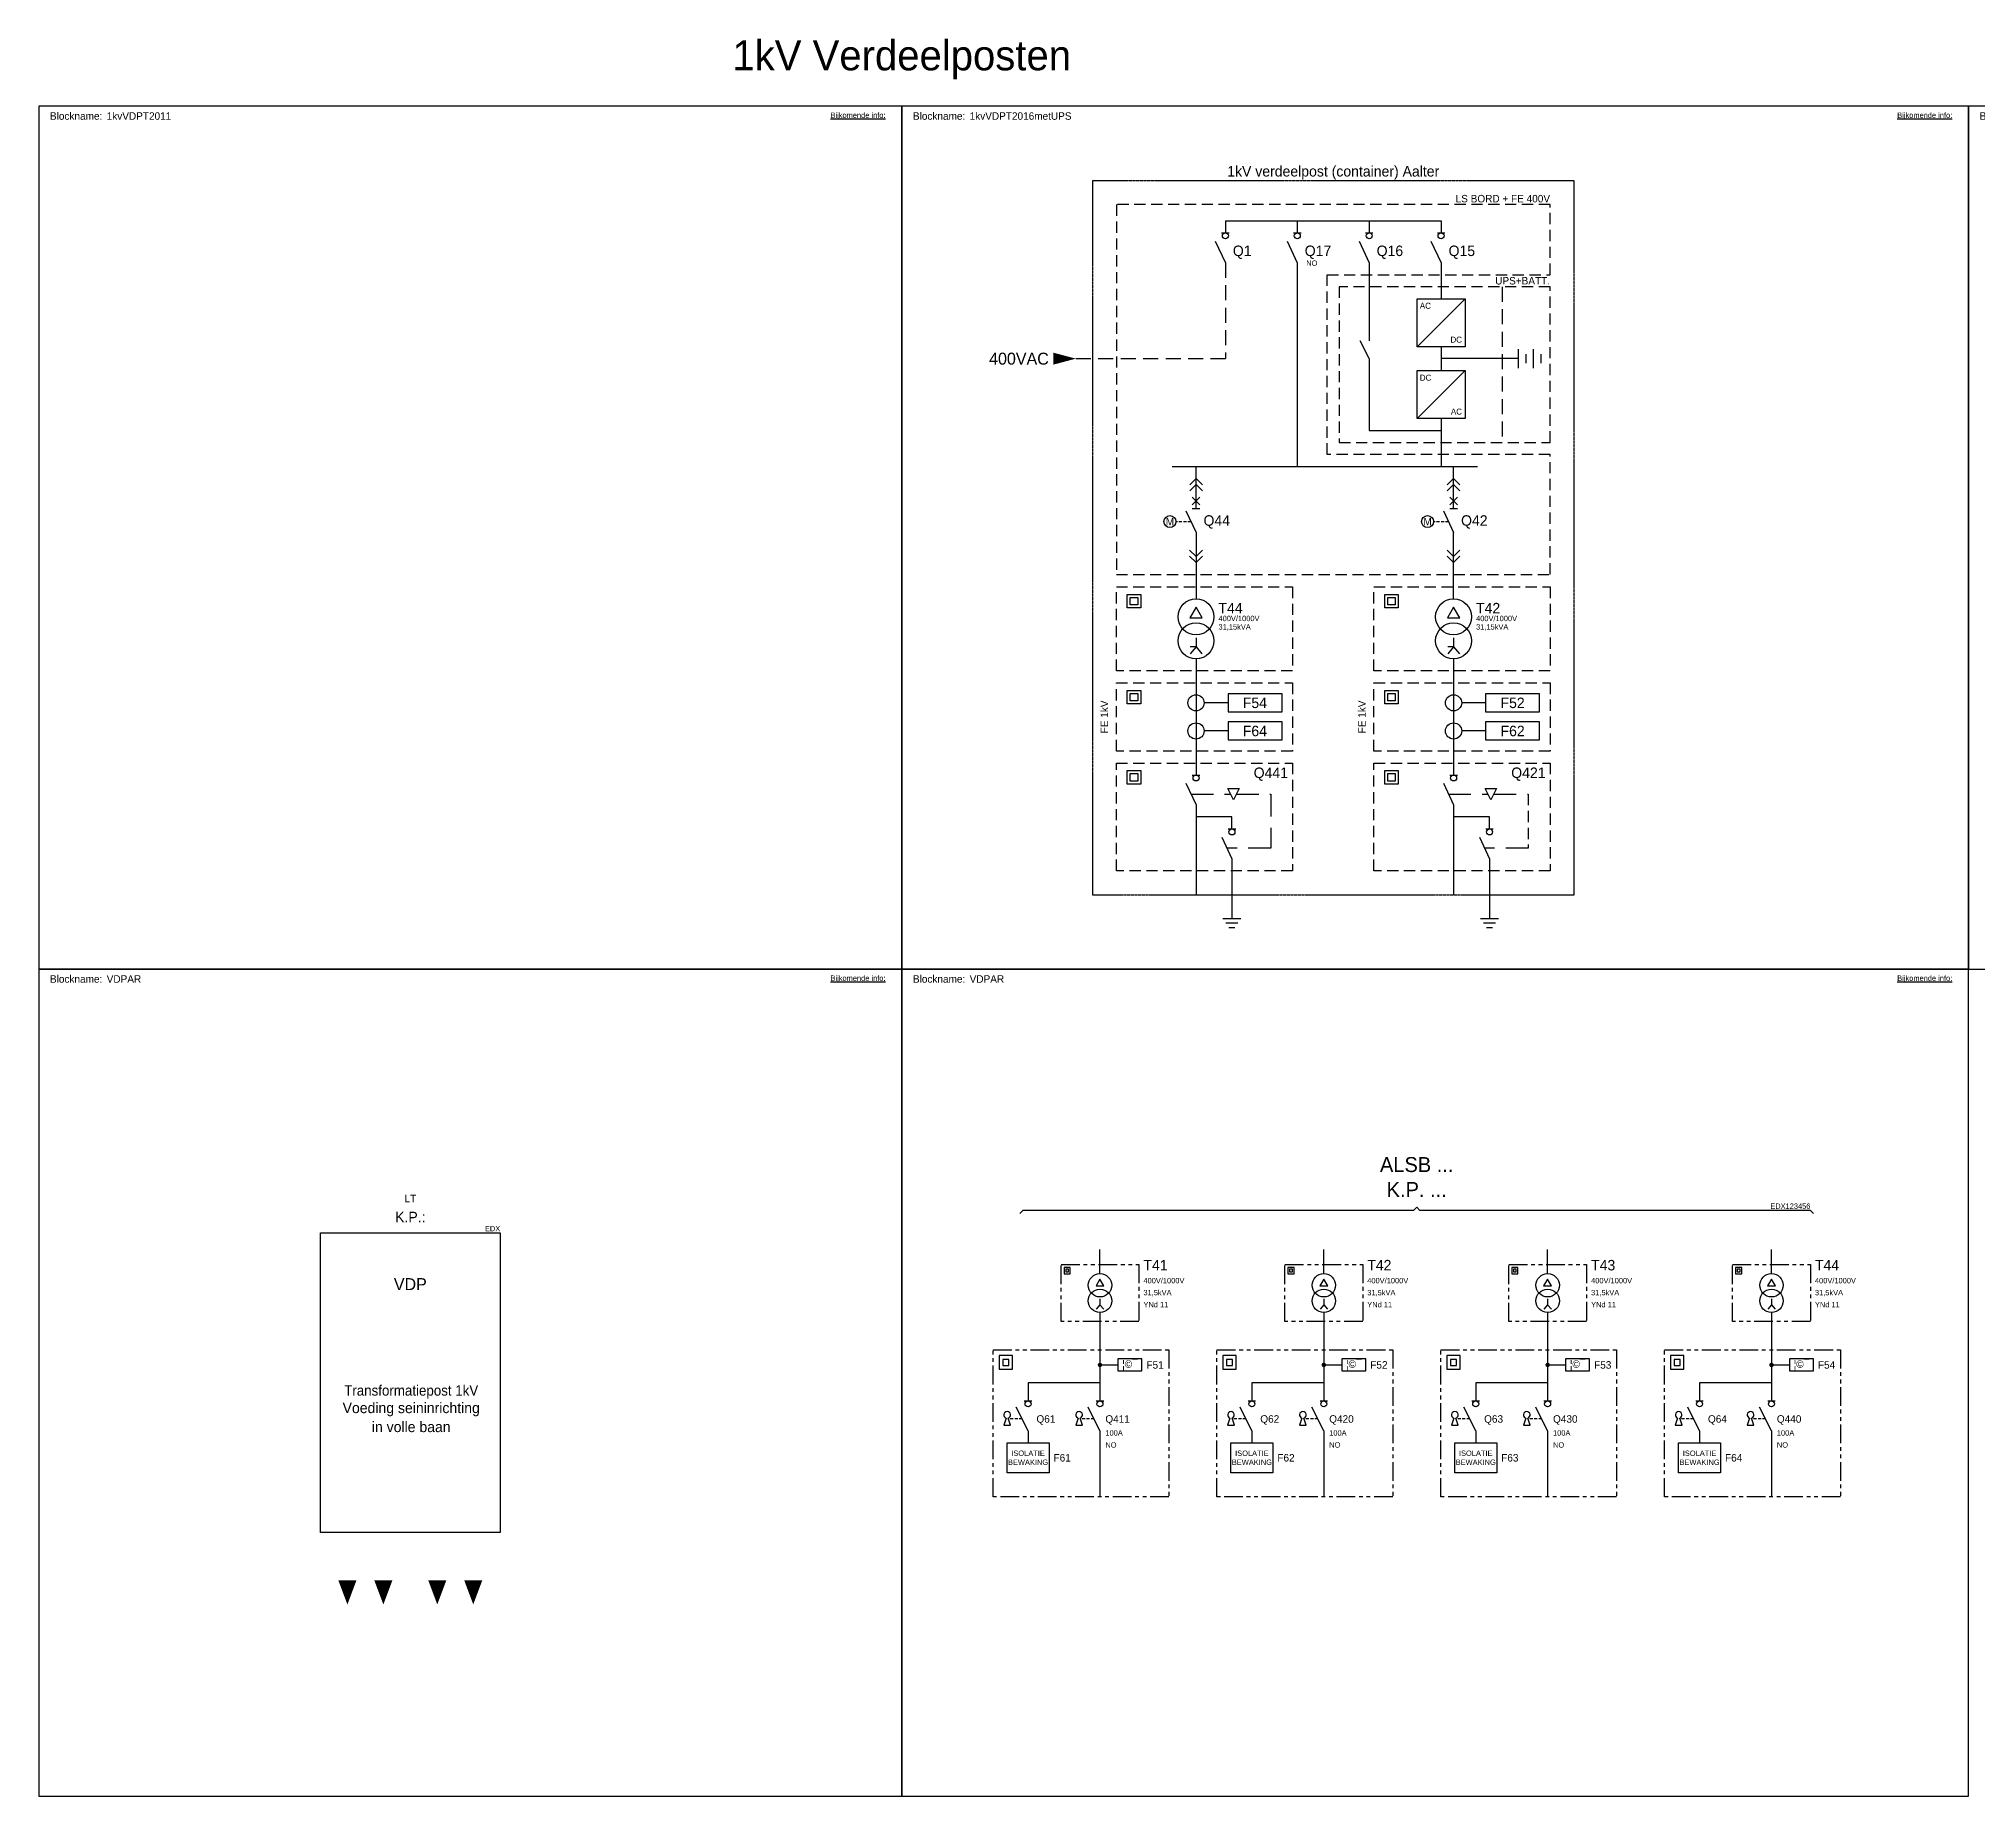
# Model space of a CAD drawing. Header units: millimetres. Extents: x -7152 to 5843, y -5056 to 10205.
# Drawn here: x 0 to 647, y 4807 to 5393 of the extents above; entities that cross this region are included whole.
import ezdxf
from ezdxf.enums import TextEntityAlignment as Align

# ---------------------------------------------------------------- set-up
doc = ezdxf.new("R2010")
doc.units = ezdxf.units.MM
for name, pattern in [('CENTER', [2, 1.25, -0.25, 0.25, -0.25]), ('HIDDEN', [0.375, 0.25, -0.125]), ('HIDDENX2', [0.75, 0.5, -0.25]), ('PHANTOM', [62.5, 31.25, -6.25, 6.25, -6.25, 6.25, -6.25])]:
    doc.linetypes.add(name, pattern=pattern)
for name, color, linetype in [('35', 2, 'Continuous'), ('50', 3, 'Continuous'), ('70', 4, 'Continuous')]:
    doc.layers.add(name, color=color, linetype=linetype)
doc.styles.add('iso', font='iso_tuc.shx')
doc.styles.add('ISOPLUS', font='isoplus')
doc.styles.get("Standard").update_dxf_attribs({"font": 'isoplus.shx'})
doc.styles.add('TBM', font='arial.ttf')

# ---------------------------------------------------------------- blocks, each defined once
blk = doc.blocks.new('PLG')
at = {"layer": '50'}
blk.add_lwpolyline([(-2, 0, 0, 3, 0), (2, 0, 3, 3, 0)], format="xyseb", dxfattribs=at)
blk = doc.blocks.new('*U379')
at = {"layer": '35'}
for p, q in [((-30, 100), (30, 100)), ((-30, 0), (-30, 100)), ((30, 100), (30, 0)), ((30, 0), (-30, 0))]:
    blk.add_line(p, q, dxfattribs=at)
at = {"layer": '70', "xscale": 2, "zscale": 2, "rotation": 90}
for p in [(-21, -20), (-9, -20), (9, -20), (21, -20)]:
    blk.add_blockref('PLG', p, dxfattribs=at)
at = {"color": 7, "style": 'ISOPLUS'}
blk.add_attdef('LT', text='', height=2.5, dxfattribs=at).set_placement((0, 109.5), align=Align.BOTTOM_CENTER)
at = {"color": 2, "style": 'ISOPLUS'}
blk.add_attdef('KP', text='', height=3.5, dxfattribs=at).set_placement((0, 102.5), align=Align.BOTTOM_CENTER)
at = {"color": 1, "style": 'ISOPLUS'}
blk.add_attdef('EDX', text='', height=1.8, dxfattribs=at).set_placement((30, 100), align=Align.BOTTOM_RIGHT)
at = {"color": 3, "linetype": 'Continuous', "ltscale": 15, "style": 'iso'}
blk.add_attdef('VDP', text='', height=4, dxfattribs=at).set_placement((0, 82.9), align=Align.MIDDLE_CENTER)
at = {"layer": '35', "style": 'ISOPLUS', "width": 0.95}
blk.add_text('Transformatiepost 1kV', height=3.5, dxfattribs=at).set_placement((0.3, 47), align=Align.MIDDLE)
at = {"layer": '35', "style": 'ISOPLUS'}
for s, p in [('Voeding seininrichting', (0.3, 41.17)), ('in volle baan', (0.3, 35.34))]:
    blk.add_text(s, height=3.5, dxfattribs=at).set_placement(p, align=Align.MIDDLE)
blk = doc.blocks.new('*U322')
at = {"color": 0}
for p, q in [((3, 0), (-3, 0)), ((2, -1.5), (-2, -1.5)), ((1, -3), (-1, -3))]:
    blk.add_line(p, q, dxfattribs=at)
at = {"style": 'ISOPLUS'}
blk.add_attdef('NUML', text='', height=2.5, dxfattribs=at).set_placement((-4.5, -1.5), align=Align.MIDDLE_RIGHT)
blk.add_attdef('NUMR', text='', height=2.5, dxfattribs=at).set_placement((4.5, -1.5), align=Align.MIDDLE_LEFT)
blk = doc.blocks.new('1kvVDPT2016metUPS')
at = {"color": 2, "linetype": 'Continuous', "lineweight": -2}
for p, q in [((43.12, 220.95), (45.62, 220.95)), ((67.12, 220.95), (69.62, 220.95)), ((91.12, 220.95), (93.62, 220.95)), ((115.12, 220.95), (117.62, 220.95))]:
    blk.add_line(p, q, dxfattribs=at)
for p, q in [((44.37, 224.95), (116.37, 224.95)), ((44.37, 224.95), (44.37, 220.95)), ((68.37, 224.95), (68.37, 220.95)), ((92.37, 224.95), (92.37, 220.95)), ((116.37, 224.95), (116.37, 220.95)), ((40.99, 218.2), (44.37, 210.95)), ((64.99, 218.2), (68.37, 210.95)), ((88.99, 218.2), (92.37, 210.95)), ((112.99, 218.2), (116.37, 210.95)), ((68.37, 210.95), (68.37, 142.95)), ((92.37, 210.95), (92.37, 184.95)), ((116.37, 210.95), (116.37, 198.95)), ((92.37, 178.95), (89.37, 184.95)), ((116.37, 182.95), (116.37, 174.95)), ((142.23, 175.82), (142.23, 182.07)), ((147.23, 175.82), (147.23, 182.07)), ((92.37, 178.95), (92.37, 154.95)), ((142.23, 178.95), (116.37, 178.95)), ((144.73, 177.49), (144.73, 180.4)), ((149.73, 177.49), (149.73, 180.4)), ((116.37, 158.95), (116.37, 142.95)), ((92.37, 154.95), (116.37, 154.95)), ((26.58, 142.95), (128.54, 142.95)), ((34.58, 128.95), (34.58, 142.95)), ((120.54, 128.95), (120.54, 142.95)), ((31.2, 128.2), (34.58, 120.95)), ((117.16, 128.2), (120.54, 120.95)), ((34.58, 120.95), (34.58, 98.78)), ((120.54, 98.78), (120.54, 120.95)), ((34.58, 85.78), (34.58, 82.78)), ((120.54, 85.78), (120.54, 82.78)), ((34.58, 82.78), (32.65, 80.48)), ((34.58, 82.78), (32.65, 82.78)), ((34.58, 82.78), (36.51, 80.48)), ((34.58, 78.78), (34.58, 40)), ((120.54, 82.78), (118.61, 80.48)), ((120.54, 82.78), (118.61, 82.78)), ((120.54, 82.78), (122.47, 80.48)), ((120.54, 78.78), (120.54, 40)), ((31.2, 37.25), (34.58, 30)), ((117.16, 37.25), (120.54, 30)), ((46.58, 26), (34.54, 26)), ((34.58, 30), (34.58, 0)), ((46.58, 22), (46.58, 26)), ((132.54, 26), (120.5, 26)), ((120.54, 30), (120.54, 0)), ((132.54, 22), (132.54, 26)), ((43.2, 19.25), (46.58, 12)), ((129.16, 19.25), (132.54, 12)), ((46.58, 12), (46.58, -8)), ((132.54, 12), (132.54, -8))]:
    blk.add_line(p, q)
at = {"linetype": 'HIDDEN', "ltscale": 20}
for p, q in [((44.37, 210.95), (44.37, 178.95)), ((136.7, 202.95), (136.7, 150.95)), ((-5.54, 178.95), (44.37, 178.95))]:
    blk.add_line(p, q, dxfattribs=at)
at = {"color": 2}
for p, q in [((108.37, 182.95), (124.37, 198.95)), ((108.37, 158.95), (124.37, 174.95))]:
    blk.add_line(p, q, dxfattribs=at)
at = {"color": 0, "linetype": 'Continuous'}
for p, q in [((33.33, 130.2), (35.83, 132.7)), ((33.33, 132.7), (35.83, 130.2)), ((119.29, 130.2), (121.79, 132.7)), ((119.29, 132.7), (121.79, 130.2))]:
    blk.add_line(p, q, dxfattribs=at)
at = {"color": 1}
for p, q in [((27.89, 124.57), (28.39, 124.57)), ((28.89, 124.57), (29.89, 124.57)), ((30.39, 124.57), (31.39, 124.57)), ((31.89, 124.57), (32.89, 124.57)), ((113.85, 124.57), (114.35, 124.57)), ((114.85, 124.57), (115.85, 124.57)), ((116.35, 124.57), (117.35, 124.57)), ((117.85, 124.57), (118.85, 124.57))]:
    blk.add_line(p, q, dxfattribs=at)
at = {"color": 0, "linetype": 'Continuous', "lineweight": -2}
for p, q in [((33.33, 128.95), (35.83, 128.95)), ((119.29, 128.95), (121.79, 128.95)), ((33.33, 40), (35.83, 40)), ((119.29, 40), (121.79, 40)), ((45.33, 22), (47.83, 22)), ((131.29, 22), (133.79, 22))]:
    blk.add_line(p, q, dxfattribs=at)
at = {"linetype": 'Continuous'}
for p, q in [((11.64, 100.24), (16.14, 100.24)), ((11.64, 95.74), (11.64, 100.24)), ((12.64, 99.24), (15.14, 99.24)), ((12.64, 96.74), (12.64, 99.24)), ((15.14, 99.24), (15.14, 96.74)), ((16.14, 100.24), (16.14, 95.74)), ((97.59, 100.24), (102.09, 100.24)), ((97.59, 95.74), (97.59, 100.24)), ((98.59, 99.24), (101.09, 99.24)), ((98.59, 96.74), (98.59, 99.24)), ((101.09, 99.24), (101.09, 96.74)), ((102.09, 100.24), (102.09, 95.74)), ((16.14, 95.74), (11.64, 95.74)), ((15.14, 96.74), (12.64, 96.74)), ((102.09, 95.74), (97.59, 95.74)), ((101.09, 96.74), (98.59, 96.74)), ((11.64, 68.24), (16.14, 68.24)), ((11.64, 63.74), (11.64, 68.24)), ((12.64, 67.24), (15.14, 67.24)), ((12.64, 64.74), (12.64, 67.24)), ((15.14, 64.74), (12.64, 64.74)), ((15.14, 67.24), (15.14, 64.74)), ((16.14, 68.24), (16.14, 63.74)), ((97.59, 68.24), (102.09, 68.24)), ((97.59, 63.74), (97.59, 68.24)), ((98.59, 67.24), (101.09, 67.24)), ((98.59, 64.74), (98.59, 67.24)), ((101.09, 64.74), (98.59, 64.74)), ((101.09, 67.24), (101.09, 64.74)), ((102.09, 68.24), (102.09, 63.74)), ((16.14, 63.74), (11.64, 63.74)), ((45.28, 64.09), (37.28, 64.09)), ((102.09, 63.74), (97.59, 63.74)), ((131.23, 64.09), (123.23, 64.09)), ((45.28, 54.7), (37.28, 54.7)), ((131.23, 54.7), (123.23, 54.7)), ((11.64, 41.46), (16.14, 41.46)), ((11.64, 36.96), (11.64, 41.46)), ((12.64, 40.46), (15.14, 40.46)), ((12.64, 37.96), (12.64, 40.46)), ((15.14, 40.46), (15.14, 37.96)), ((16.14, 41.46), (16.14, 36.96)), ((97.59, 41.46), (102.09, 41.46)), ((97.59, 36.96), (97.59, 41.46)), ((98.59, 40.46), (101.09, 40.46)), ((98.59, 37.96), (98.59, 40.46)), ((101.09, 40.46), (101.09, 37.96)), ((102.09, 41.46), (102.09, 36.96)), ((16.14, 36.96), (11.64, 36.96)), ((15.14, 37.96), (12.64, 37.96)), ((102.09, 36.96), (97.59, 36.96)), ((101.09, 37.96), (98.59, 37.96))]:
    blk.add_line(p, q, dxfattribs=at)
at = {"linetype": 'HIDDEN', "ltscale": 30}
for p, q in [((32.89, 33.63), (46.11, 33.63)), ((47.99, 33.63), (59.52, 33.63)), ((59.52, 33.63), (59.52, 15.63)), ((118.85, 33.63), (132.07, 33.63)), ((133.95, 33.63), (145.48, 33.63)), ((59.52, 15.63), (44.89, 15.63)), ((145.48, 15.63), (130.85, 15.63))]:
    blk.add_line(p, q, dxfattribs=at)
at = {"linetype": 'HIDDEN', "ltscale": 15}
blk.add_line((145.48, 33.63), (145.48, 15.63), dxfattribs=at)
at = {"color": 2, "linetype": 'CENTER', "ltscale": 0.25}
blk.add_lwpolyline([(160.73, 238.35), (0, 238.35), (0, 0), (160.73, 0)], close=True, dxfattribs=at)
at = {"color": 1, "linetype": 'HIDDEN', "ltscale": 15}
for points in [[(8, 106.95), (152.73, 106.95), (152.73, 146.95), (78.37, 146.95), (78.37, 206.95), (152.73, 206.95), (152.73, 230.35), (8, 230.35)], [(66.78, 74.78), (8, 74.78), (8, 102.78), (66.78, 102.78)], [(152.73, 74.78), (93.96, 74.78), (93.96, 102.78), (152.73, 102.78)], [(66.78, 48), (8, 48), (8, 70.78), (66.78, 70.78)], [(152.73, 48), (93.96, 48), (93.96, 70.78), (152.73, 70.78)], [(66.78, 8), (8, 8), (8, 44), (66.78, 44)], [(152.73, 8), (93.96, 8), (93.96, 44), (152.73, 44)]]:
    blk.add_lwpolyline(points, close=True, dxfattribs=at)
at = {"linetype": 'HIDDEN', "ltscale": 15}
blk.add_lwpolyline([(82.37, 150.95), (152.73, 150.95), (152.73, 202.95), (82.37, 202.95)], close=True, dxfattribs=at)
at = {"color": 2}
for points in [[(108.37, 198.95), (124.37, 198.95), (124.37, 182.95), (108.37, 182.95), (108.37, 198.95)], [(108.37, 174.95), (124.37, 174.95), (124.37, 158.95), (108.37, 158.95), (108.37, 174.95)]]:
    blk.add_lwpolyline(points, dxfattribs=at)
at = {"linetype": 'Continuous'}
blk.add_lwpolyline([(-5.54, 178.95, 0, 4, 0), (-13.05, 178.95, 4, 4, 0)], format="xyseb", dxfattribs=at)
at = {"color": 1, "linetype": 'Continuous'}
for points in [[(32.47, 136.82), (34.6, 138.95), (36.72, 136.82)], [(32.47, 134.82), (34.6, 136.95), (36.72, 134.82)], [(118.43, 136.82), (120.55, 138.95), (122.67, 136.82)], [(118.43, 134.82), (120.55, 136.95), (122.67, 134.82)], [(32.46, 115.07), (34.58, 112.95), (36.7, 115.07)], [(32.46, 113.07), (34.58, 110.95), (36.7, 113.07)], [(118.42, 115.07), (120.54, 112.95), (122.66, 115.07)], [(118.42, 113.07), (120.54, 110.95), (122.66, 113.07)]]:
    blk.add_lwpolyline(points, dxfattribs=at)
for points in [[(34.58, 95.96), (32.55, 92.43), (36.62, 92.43)], [(120.54, 95.96), (118.5, 92.43), (122.58, 92.43)], [(45.28, 61.09), (63.28, 61.09), (63.28, 67.09), (45.28, 67.09)], [(131.23, 61.09), (149.23, 61.09), (149.23, 67.09), (131.23, 67.09)], [(45.28, 51.7), (63.28, 51.7), (63.28, 57.7), (45.28, 57.7)], [(131.23, 51.7), (149.23, 51.7), (149.23, 57.7), (131.23, 57.7)], [(48.93, 35.5), (47.05, 31.75), (45.18, 35.5)], [(134.88, 35.5), (133.01, 31.75), (131.13, 35.5)]]:
    blk.add_lwpolyline(points, close=True)
at = {"color": 2, "linetype": 'Continuous', "lineweight": -2}
for centre in [(44.37, 219.95), (68.37, 219.95), (92.37, 219.95), (116.37, 219.95)]:
    blk.add_circle(centre, 1, dxfattribs=at)
at = {"color": 7, "linetype": 'Continuous'}
for centre in [(25.89, 124.57), (111.85, 124.57)]:
    blk.add_circle(centre, 2, dxfattribs=at)
for centre, radius in [((34.58, 92.78), 6), ((120.54, 92.78), 6), ((34.58, 84.78), 6), ((120.54, 84.78), 6), ((34.58, 64.09), 2.7), ((34.58, 54.7), 2.7)]:
    blk.add_circle(centre, radius)
at = {"linetype": 'Continuous'}
for centre in [(120.54, 64.09), (120.54, 54.7)]:
    blk.add_circle(centre, 2.7, dxfattribs=at)
at = {"color": 0, "linetype": 'Continuous', "lineweight": -2}
for centre in [(34.58, 39), (120.54, 39), (46.58, 21), (132.54, 21)]:
    blk.add_circle(centre, 1, dxfattribs=at)
for p in [(46.58, -8), (132.54, -8)]:
    blk.add_blockref('*U322', p)
blk.add_text('LS BORD + FE 400V', height=2.5).set_placement((152.73, 230.35), align=Align.BOTTOM_RIGHT)
at = {"color": 2, "linetype": 'Continuous', "ltscale": 15, "style": 'ISOPLUS'}
for s, p in [('Q1', (46.87, 214.94)), ('Q17', (70.87, 214.94)), ('Q16', (94.87, 214.94)), ('Q15', (118.87, 214.94))]:
    blk.add_text(s, height=3.5, dxfattribs=at).set_placement(p, align=Align.MIDDLE_LEFT)
at = {"color": 1, "style": 'ISOPLUS'}
blk.add_text('NO', height=1.8, dxfattribs=at).set_placement((71.37, 210.84), align=Align.MIDDLE_LEFT)
at = {"linetype": 'Continuous'}
blk.add_text('UPS+BATT.', height=2.5, dxfattribs=at).set_placement((152.73, 202.95), align=Align.BOTTOM_RIGHT)
at = {"color": 7, "style": 'ISOPLUS'}
for s, p in [('AC', (109.27, 197.6)), ('DC', (109.27, 173.6))]:
    blk.add_text(s, height=2, dxfattribs=at).set_placement(p, align=Align.TOP_LEFT)
blk.add_text('AC', height=2, dxfattribs=at).set_placement((109.27, 196.6), align=Align.MIDDLE_LEFT)
blk.add_text('DC', height=2, dxfattribs=at).set_placement((123.36, 185.29), align=Align.MIDDLE_RIGHT)
at = {"linetype": 'Continuous'}
blk.add_text('400VAC', height=4, dxfattribs=at).set_placement((-14.55, 178.95), align=Align.MIDDLE_RIGHT)
at = {"color": 7, "style": 'ISOPLUS'}
blk.add_text('AC', height=2, dxfattribs=at).set_placement((123.36, 160.29), align=Align.RIGHT)
at = {"color": 7, "linetype": 'Continuous'}
for p in [(25.89, 124.57), (111.85, 124.57)]:
    blk.add_text('M', height=2.5, dxfattribs=at).set_placement(p, align=Align.MIDDLE_CENTER)
for p in [(4, 59.39), (89.96, 59.39)]:
    blk.add_text('FE 1kV', height=2.5, rotation=90).set_placement(p, align=Align.MIDDLE_CENTER)
at = {"color": 2}
blk.add_attdef('AP', text='', height=3.5, dxfattribs=at).set_placement((80.9, 243.83), align=Align.BOTTOM_CENTER)
at = {"color": 3}
blk.add_attdef('BENAMING', text='', height=3.5, dxfattribs=at).set_placement((80.37, 238.69), align=Align.BOTTOM_CENTER)
at = {"color": 1, "style": 'TBM'}
blk.add_attdef('EDX', text='', height=1.8, dxfattribs=at).set_placement((160.73, 238.35), align=Align.BOTTOM_RIGHT)
for tag, p in [('----U----', (34.58, 142.95)), ('----V----', (120.54, 142.95))]:
    blk.add_attdef(tag, text='', height=2.5).set_placement(p, align=Align.MIDDLE_CENTER)
at = {"color": 2, "style": 'ISOPLUS'}
for tag, p in [('Q4U', (37.08, 123.19)), ('Q4V', (123.04, 123.19)), ('T4UL', (42.08, 93.93)), ('T4VR', (128.04, 93.93))]:
    blk.add_attdef(tag, p, '', height=3.5, dxfattribs=at)
at = {"color": 1, "style": 'ISOPLUS'}
for tag, p in [('T4ULU', (42.08, 91.35)), ('T4VRU', (128.04, 91.35)), ('T4ULVER', (42.08, 88.53)), ('T4VRVER', (128.04, 88.53))]:
    blk.add_attdef(tag, p, '', height=1.8, dxfattribs=at)
at = {"linetype": 'Continuous'}
for tag, p in [('F5U', (54.22, 64.09)), ('F5V', (140.23, 64.09)), ('F6U', (54.22, 54.7)), ('F6V', (140.23, 54.7))]:
    blk.add_attdef(tag, text='', height=3.5, dxfattribs=at).set_placement(p, align=Align.MIDDLE_CENTER)
for tag, p in [('Q4U1', (65.28, 42.5)), ('Q4V1', (151.23, 42.5))]:
    blk.add_attdef(tag, text='', height=3.5, dxfattribs=at).set_placement(p, align=Align.TOP_RIGHT)
blk = doc.blocks.new('*U424')
at = {"color": 0}
blk.add_lwpolyline([(0, 0), (356, 0), (356, 288), (0, 288)], close=True, dxfattribs=at)
blk.add_text('Blockname:', height=2.5, dxfattribs=at).set_placement((3.74, 286), align=Align.TOP_LEFT)
at = {"color": 0, "linetype": 'Continuous'}
blk.add_text('%%UBijkomende info:', height=1.8, dxfattribs=at).set_placement((332.22, 284.12))
at = {"color": 161, "linetype": 'Continuous', "ltscale": 15, "true_color": 0x8c9ff3}
blk.add_attdef('BLOCKNAME', (22.67, 283.5), '', height=2.5, dxfattribs=at)
blk = doc.blocks.new('*U426')
at = {"color": 0}
blk.add_lwpolyline([(0, 0), (288, 0), (288, 276), (0, 276)], close=True, dxfattribs=at)
blk.add_text('Blockname:', height=2.5, dxfattribs=at).set_placement((3.74, 274), align=Align.TOP_LEFT)
at = {"color": 0, "linetype": 'Continuous'}
blk.add_text('%%UBijkomende info:', height=1.8, dxfattribs=at).set_placement((264.22, 272.12))
at = {"color": 161, "linetype": 'Continuous', "ltscale": 15, "true_color": 0x8c9ff3}
blk.add_attdef('BLOCKNAME', (22.67, 271.5), '', height=2.5, dxfattribs=at)
blk = doc.blocks.new('*U423')
at = {"color": 0}
blk.add_lwpolyline([(0, 0), (288, 0), (288, 288), (0, 288)], close=True, dxfattribs=at)
blk.add_text('Blockname:', height=2.5, dxfattribs=at).set_placement((3.74, 286), align=Align.TOP_LEFT)
at = {"color": 0, "linetype": 'Continuous'}
blk.add_text('%%UBijkomende info:', height=1.8, dxfattribs=at).set_placement((264.22, 284.12))
at = {"color": 161, "linetype": 'Continuous', "ltscale": 15, "true_color": 0x8c9ff3}
blk.add_attdef('BLOCKNAME', (22.67, 283.5), '', height=2.5, dxfattribs=at)
blk = doc.blocks.new('Aftakking')
at = {"linetype": 'Continuous'}
h = blk.add_hatch(color=0, dxfattribs=at)
h.dxf.hatch_style = 1
edge = h.paths.add_edge_path()
edge.add_arc((0, 0), 0.75, 0, 360)
blk = doc.blocks.new('*U552')
at = {"color": 0, "linetype": 'Continuous'}
for p, q in [((-132.46, 1.06), (-131.4, 0)), ((-131.4, 0), (-1.06, 0)), ((-1.06, 0), (0, -1.06)), ((0, -1.06), (1.06, 0)), ((1.06, 0), (131.4, 0)), ((131.4, 0), (132.46, 1.06))]:
    blk.add_line(p, q, dxfattribs=at)
blk = doc.blocks.new('*U456')
at = {"color": 0, "linetype": 'Continuous'}
for p, q in [((35.7, 74.47), (35.7, 82.47)), ((110.4, 74.47), (110.4, 82.47)), ((185.1, 74.47), (185.1, 82.47)), ((259.8, 74.47), (259.8, 82.47)), ((10.45, 31.99), (12.95, 31.99)), ((34.45, 31.99), (36.95, 31.99)), ((85.15, 31.99), (87.65, 31.99)), ((109.15, 31.99), (111.65, 31.99)), ((159.85, 31.99), (162.35, 31.99)), ((234.55, 31.99), (237.05, 31.99)), ((11.7, 22), (11.7, 18)), ((35.7, 22), (35.7, 0)), ((86.4, 22), (86.4, 18)), ((110.4, 22), (110.4, 0)), ((161.1, 22), (161.1, 18)), ((185.1, 22), (185.1, 0)), ((235.8, 22), (235.8, 18)), ((259.8, 22), (259.8, 0))]:
    blk.add_line(p, q, dxfattribs=at)
for p, q in [((35.7, 66.03), (35.7, 64.08)), ((110.4, 66.03), (110.4, 64.08)), ((185.1, 66.03), (185.1, 64.08)), ((259.8, 66.03), (259.8, 64.08)), ((35.7, 64.08), (34.45, 62.59)), ((35.7, 64.08), (36.95, 62.59)), ((110.4, 64.08), (109.15, 62.59)), ((110.4, 64.08), (111.65, 62.59)), ((185.1, 64.08), (183.84, 62.59)), ((185.1, 64.08), (186.35, 62.59)), ((259.8, 64.08), (258.54, 62.59)), ((259.8, 64.08), (261.05, 62.59))]:
    blk.add_line(p, q)
at = {"color": 0}
for p, q in [((35.7, 61.48), (35.7, 31.99)), ((110.4, 61.48), (110.4, 31.99)), ((185.1, 61.48), (185.1, 31.99)), ((259.8, 61.48), (259.8, 31.99)), ((35.7, 43.99), (41.7, 43.99)), ((11.7, 37.99), (11.7, 31.99)), ((35.7, 37.99), (11.7, 37.99)), ((86.4, 37.99), (86.4, 31.99)), ((110.4, 37.99), (86.4, 37.99)), ((161.1, 37.99), (161.1, 31.99)), ((185.1, 37.99), (161.1, 37.99)), ((235.8, 37.99), (235.8, 31.99)), ((259.8, 37.99), (235.8, 37.99))]:
    blk.add_line(p, q, dxfattribs=at)
at = {"color": 7}
for p, q in [((110.4, 43.99), (116.4, 43.99)), ((185.1, 43.99), (191.1, 43.99)), ((259.8, 43.99), (265.8, 43.99))]:
    blk.add_line(p, q, dxfattribs=at)
at = {"color": 1, "linetype": 'HIDDENX2', "ltscale": 2}
for p, q in [((9.73, 25.95), (5.18, 25.95)), ((33.73, 25.95), (29.18, 25.95)), ((84.42, 25.95), (79.88, 25.95)), ((108.42, 25.95), (103.88, 25.95)), ((159.12, 25.95), (154.57, 25.95)), ((183.12, 25.95), (178.57, 25.95)), ((233.82, 25.95), (229.27, 25.95)), ((257.82, 25.95), (253.27, 25.95))]:
    blk.add_line(p, q, dxfattribs=at)
at = {"color": 7, "linetype": 'Continuous'}
for p, q in [((183.85, 31.99), (186.35, 31.99)), ((258.55, 31.99), (261.05, 31.99))]:
    blk.add_line(p, q, dxfattribs=at)
at = {"color": 1, "linetype": 'PHANTOM', "ltscale": 0.2}
for points in [[(22.7, 77.51), (48.7, 77.51), (48.7, 58.46), (22.7, 58.46)], [(97.4, 77.51), (123.4, 77.51), (123.4, 58.46), (97.4, 58.46)], [(172.1, 77.51), (198.1, 77.51), (198.1, 58.46), (172.1, 58.46)], [(246.8, 77.51), (272.8, 77.51), (272.8, 58.46), (246.8, 58.46)], [(0, 49.08), (58.7, 49.08), (58.7, 0), (0, 0)], [(74.7, 49.08), (133.4, 49.08), (133.4, 0), (74.7, 0)], [(149.4, 49.08), (208.1, 49.08), (208.1, 0), (149.4, 0)], [(224.1, 49.08), (282.8, 49.08), (282.8, 0), (224.1, 0)]]:
    blk.add_lwpolyline(points, close=True, dxfattribs=at)
at = {"color": 7}
for points in [[(23.7, 74.43), (25.78, 74.43), (25.78, 76.51), (23.7, 76.51)], [(24.28, 75.01), (25.2, 75.01), (25.2, 75.93), (24.28, 75.93)], [(98.4, 74.43), (100.48, 74.43), (100.48, 76.51), (98.4, 76.51)], [(98.98, 75.01), (99.9, 75.01), (99.9, 75.93), (98.98, 75.93)], [(173.1, 74.43), (175.18, 74.43), (175.18, 76.51), (173.1, 76.51)], [(173.67, 75.01), (174.6, 75.01), (174.6, 75.93), (173.67, 75.93)], [(247.8, 74.43), (249.88, 74.43), (249.88, 76.51), (247.8, 76.51)], [(248.37, 75.01), (249.3, 75.01), (249.3, 75.93), (248.37, 75.93)], [(2, 42.58), (6.5, 42.58), (6.5, 47.08), (2, 47.08)], [(3.25, 43.83), (5.25, 43.83), (5.25, 45.83), (3.25, 45.83)], [(76.7, 42.58), (81.2, 42.58), (81.2, 47.08), (76.7, 47.08)], [(77.95, 43.83), (79.95, 43.83), (79.95, 45.83), (77.95, 45.83)], [(151.4, 42.58), (155.9, 42.58), (155.9, 47.08), (151.4, 47.08)], [(152.65, 43.83), (154.65, 43.83), (154.65, 45.83), (152.65, 45.83)], [(226.1, 42.58), (230.6, 42.58), (230.6, 47.08), (226.1, 47.08)], [(227.35, 43.83), (229.35, 43.83), (229.35, 45.83), (227.35, 45.83)]]:
    blk.add_lwpolyline(points, close=True, dxfattribs=at)
for points in [[(35.7, 72.63), (34.38, 70.34), (37.02, 70.34)], [(110.4, 72.63), (109.08, 70.34), (111.72, 70.34)], [(185.1, 72.63), (183.77, 70.34), (186.42, 70.34)], [(259.8, 72.63), (258.47, 70.34), (261.12, 70.34)]]:
    blk.add_lwpolyline(points, close=True)
at = {"color": 2}
for points in [[(41.7, 41.99), (49.7, 41.99), (49.7, 45.99), (41.7, 45.99)], [(116.4, 41.99), (124.4, 41.99), (124.4, 45.99), (116.4, 45.99)], [(191.1, 41.99), (199.1, 41.99), (199.1, 45.99), (191.1, 45.99)], [(265.8, 41.99), (273.8, 41.99), (273.8, 45.99), (265.8, 45.99)], [(18.7, 8), (4.7, 8), (4.7, 18), (18.7, 18)], [(93.4, 8), (79.4, 8), (79.4, 18), (93.4, 18)], [(168.1, 8), (154.1, 8), (154.1, 18), (168.1, 18)], [(242.8, 8), (228.8, 8), (228.8, 18), (242.8, 18)]]:
    blk.add_lwpolyline(points, close=True, dxfattribs=at)
at = {"color": 1}
for points in [[(3.6, 23.93), (5.85, 23.93), (5.08, 26.24, 6.162278), (4.37, 26.24)], [(3.6, 23.93), (5.85, 23.93), (5.08, 26.24, 6.162278), (4.37, 26.24)], [(27.6, 23.93), (29.85, 23.93), (29.08, 26.24, 6.162278), (28.37, 26.24)], [(27.6, 23.93), (29.85, 23.93), (29.08, 26.24, 6.162278), (28.37, 26.24)], [(78.3, 23.93), (80.55, 23.93), (79.78, 26.24, 6.162278), (79.07, 26.24)], [(78.3, 23.93), (80.55, 23.93), (79.78, 26.24, 6.162278), (79.07, 26.24)], [(102.3, 23.93), (104.55, 23.93), (103.78, 26.24, 6.162278), (103.07, 26.24)], [(102.3, 23.93), (104.55, 23.93), (103.78, 26.24, 6.162278), (103.07, 26.24)], [(153, 23.93), (155.25, 23.93), (154.48, 26.24, 6.162278), (153.77, 26.24)], [(153, 23.93), (155.25, 23.93), (154.48, 26.24, 6.162278), (153.77, 26.24)], [(177, 23.93), (179.25, 23.93), (178.48, 26.24, 6.162278), (177.77, 26.24)], [(177, 23.93), (179.25, 23.93), (178.48, 26.24, 6.162278), (177.77, 26.24)], [(227.7, 23.93), (229.95, 23.93), (229.18, 26.24, 6.162278), (228.47, 26.24)], [(227.7, 23.93), (229.95, 23.93), (229.18, 26.24, 6.162278), (228.47, 26.24)], [(251.7, 23.93), (253.95, 23.93), (253.18, 26.24, 6.162278), (252.47, 26.24)], [(251.7, 23.93), (253.95, 23.93), (253.18, 26.24, 6.162278), (252.47, 26.24)]]:
    blk.add_lwpolyline(points, format="xyb", close=True, dxfattribs=at)
at = {"color": 0}
for points in [[(11.7, 22), (7.75, 29.9)], [(35.7, 22), (31.75, 29.9)], [(86.4, 22), (82.45, 29.9)], [(110.4, 22), (106.45, 29.9)], [(161.1, 22), (157.15, 29.9)], [(185.1, 22), (181.15, 29.9)], [(235.8, 22), (231.85, 29.9)], [(259.8, 22), (255.85, 29.9)]]:
    blk.add_lwpolyline(points, dxfattribs=at)
at = {"color": 3}
for centre in [(35.7, 70.57), (110.4, 70.57), (185.1, 70.57), (259.8, 70.57), (35.7, 65.38), (110.4, 65.38), (185.1, 65.38), (259.8, 65.38)]:
    blk.add_circle(centre, 3.9, dxfattribs=at)
at = {"color": 0, "linetype": 'Continuous'}
for centre in [(11.7, 30.99), (35.7, 30.99), (86.4, 30.99), (110.4, 30.99), (161.1, 30.99), (235.8, 30.99)]:
    blk.add_circle(centre, 1, dxfattribs=at)
at = {"color": 7, "linetype": 'Continuous'}
for centre in [(185.1, 30.99), (259.8, 30.99)]:
    blk.add_circle(centre, 1, dxfattribs=at)
at = {"linetype": 'Continuous', "rotation": 180}
blk.add_blockref('*U552', (141.4, 95.53), dxfattribs=at)
at = {"linetype": 'Continuous'}
for p in [(35.7, 43.99), (110.4, 43.99), (185.1, 43.99), (259.8, 43.99)]:
    blk.add_blockref('Aftakking', p, dxfattribs=at)
at = {"color": 7, "style": 'ISOPLUS'}
for p in [(45.7, 43.99), (120.4, 43.99), (195.1, 43.99), (269.8, 43.99)]:
    blk.add_text('¦©¯', height=2.5, dxfattribs=at).set_placement(p, align=Align.MIDDLE)
at = {"linetype": 'Continuous', "ltscale": 15, "char_height": 1.8, "attachment_point": 5}
for insert in [(11.7, 13), (86.4, 13), (161.1, 13), (235.8, 13)]:
    blk.add_mtext_dynamic_manual_height_columns('ISOLATIE\\PBEWAKING', width=14, gutter_width=9, heights=[0], dxfattribs=dict(at, insert=insert))
at = {"color": 3, "linetype": 'Continuous'}
for tag, p in [('04-LIJN1', (141.4, 108.36)), ('04-LIJN2', (141.4, 100.03))]:
    blk.add_attdef(tag, text='', height=5, dxfattribs=at).set_placement(p, align=Align.CENTER)
at = {"color": 1, "linetype": 'Continuous'}
blk.add_attdef('04-EDX', text='', height=1.8, dxfattribs=at).set_placement((272.8, 95.53), align=Align.BOTTOM_RIGHT)
at = {"linetype": 'Continuous', "flags": 1}
for tag, p in [('---------T4W---------', (29.35, 91.67)), ('---------T4X---------', (104.05, 91.67)), ('---------T4Y---------', (178.75, 91.67)), ('---------T4Z---------', (253.45, 91.67))]:
    blk.add_attdef(tag, text='', height=2.5, dxfattribs=at).set_placement(p, align=Align.TOP_CENTER)
at = {"color": 2, "linetype": 'Continuous'}
for tag, p, height in [('T4W-NAAM', (50.2, 75.53), 3.5), ('T4X-NAAM', (124.9, 75.53), 3.5), ('T4Y-NAAM', (199.6, 75.53), 3.5), ('T4Z-NAAM', (274.3, 75.53), 3.5), ('T4W-KORTSLUITDETECTOR', (51.2, 42.74), 2.5), ('T4X-KORTSLUITDETECTOR', (125.9, 42.74), 2.5), ('T4Y-KORTSLUITDETECTOR', (200.6, 42.74), 2.5), ('T4Z-KORTSLUITDETECTOR', (275.3, 42.74), 2.5), ('T4W-Q6W', (14.5, 24.7), 2.5), ('T4W-Q4WW', (37.5, 24.7), 2.5), ('T4X-Q6X', (89.2, 24.7), 2.5), ('T4X-Q4XX', (112.2, 24.7), 2.5), ('T4Y-Q6Y', (163.9, 24.7), 2.5), ('T4Y-Q4YY', (186.9, 24.7), 2.5), ('T4Z-Q6Z', (238.6, 24.7), 2.5), ('T4ZY-Q4ZZ', (261.6, 24.7), 2.5), ('T4W-F6W', (20.2, 11.75), 2.5), ('T4X-F6X', (94.9, 11.75), 2.5), ('T4Y-F6Y', (169.6, 11.75), 2.5), ('T4Z-F6Z', (244.3, 11.75), 2.5)]:
    blk.add_attdef(tag, p, '', height=height, dxfattribs=at)
at = {"color": 1, "linetype": 'Continuous'}
for tag, p in [('T4W-SPANNING', (50.2, 71.22)), ('T4X-SPANNING', (124.9, 71.22)), ('T4Y-SPANNING', (199.6, 71.22)), ('T4Z-SPANNING', (274.3, 71.22)), ('T4W-VERMOGEN', (50.2, 67.22)), ('T4W-SCHAKELING', (50.2, 63.22)), ('T4XVERMOGEN', (124.9, 67.22)), ('T4X-SCHAKELING', (124.9, 63.22)), ('T4Y-VERMOGEN', (199.6, 67.22)), ('T4Y-SCHAKELING', (199.6, 63.22)), ('T4Z-VERMOGEN', (274.3, 67.22)), ('T4Z-SCHAKELING', (274.3, 63.22)), ('T4W-Q4WWSTROOM', (37.5, 20.39)), ('T4X-Q4XXSTROOM', (112.2, 20.39)), ('T4Y-Q4YYSTROOM', (186.9, 20.39)), ('T4Z-Q4ZZSTROOM', (261.6, 20.39)), ('T4W-Q4WWN', (37.5, 16.39)), ('T4X-QXXN', (112.2, 16.39)), ('T4Y-QYYN', (186.9, 16.39)), ('T4Z-QZZN', (261.6, 16.39))]:
    blk.add_attdef(tag, p, '', height=1.8, dxfattribs=at)
blk = doc.blocks.new('*U427')
at = {"color": 0}
blk.add_lwpolyline([(0, 0), (356, 0), (356, 276), (0, 276)], close=True, dxfattribs=at)
blk.add_text('Blockname:', height=2.5, dxfattribs=at).set_placement((3.74, 274), align=Align.TOP_LEFT)
at = {"color": 0, "linetype": 'Continuous'}
blk.add_text('%%UBijkomende info:', height=1.8, dxfattribs=at).set_placement((332.22, 272.12))
at = {"color": 161, "linetype": 'Continuous', "ltscale": 15, "true_color": 0x8c9ff3}
blk.add_attdef('BLOCKNAME', (22.67, 271.5), '', height=2.5, dxfattribs=at)

msp = doc.modelspace()

# ---------------------------------------------------------------- block references
at = {"color": 110, "linetype": 'Continuous'}
for name, p, values in [('*U423', (0.209, 5082.953), {'BLOCKNAME': '1kvVDPT2011'}), ('*U424', (288.209, 5082.953), {'BLOCKNAME': '1kvVDPT2016metUPS'}), ('*U424', (644.209, 5082.953), {'BLOCKNAME': '1kVVdp2017'}), ('*U426', (0.209, 4806.953), {'BLOCKNAME': 'VDPAR'}), ('*U427', (288.209, 4806.953), {'BLOCKNAME': 'VDPAR'})]:
    msp.add_blockref(name, p, dxfattribs=at).add_auto_attribs(values)
ref = msp.add_blockref('1kvVDPT2016metUPS', (351.842, 5107.776))
ref.add_attrib('BENAMING', '1kV verdeelpost (container) Aalter', dxfattribs={"color": 3, "height": 3.5}).set_placement((432.209, 5346.464), align=Align.BOTTOM_CENTER)
ref.add_attrib('Q4U', 'Q44', (388.924, 5230.965), dxfattribs={"color": 2, "height": 3.5, "style": 'ISOPLUS'})
ref.add_attrib('T4UL', 'T44', (393.924, 5201.71), dxfattribs={"color": 2, "height": 3.5, "style": 'ISOPLUS'})
ref.add_attrib('T4ULU', '400V/1000V', (393.924, 5199.122), dxfattribs={"color": 1, "height": 1.8, "style": 'ISOPLUS'})
ref.add_attrib('T4ULVER', '31,15kVA', (393.924, 5196.305), dxfattribs={"color": 1, "height": 1.8, "style": 'ISOPLUS'})
ref.add_attrib('F5U', 'F54', dxfattribs={"linetype": 'Continuous', "height": 3.5}).set_placement((406.064, 5171.862), align=Align.MIDDLE_CENTER)
ref.add_attrib('F6U', 'F64', dxfattribs={"linetype": 'Continuous', "height": 3.5}).set_placement((406.064, 5162.472), align=Align.MIDDLE_CENTER)
ref.add_attrib('Q4U1', 'Q441', dxfattribs={"linetype": 'Continuous', "height": 3.5}).set_placement((417.12, 5150.276), align=Align.TOP_RIGHT)
ref.add_attrib('Q4V', 'Q42', (474.881, 5230.965), dxfattribs={"color": 2, "height": 3.5, "style": 'ISOPLUS'})
ref.add_attrib('T4VR', 'T42', (479.881, 5201.71), dxfattribs={"color": 2, "height": 3.5, "style": 'ISOPLUS'})
ref.add_attrib('T4VRU', '400V/1000V', (479.881, 5199.122), dxfattribs={"color": 1, "height": 1.8, "style": 'ISOPLUS'})
ref.add_attrib('T4VRVER', '31,15kVA', (479.881, 5196.305), dxfattribs={"color": 1, "height": 1.8, "style": 'ISOPLUS'})
ref.add_attrib('F5V', 'F52', dxfattribs={"linetype": 'Continuous', "height": 3.5}).set_placement((492.076, 5171.862), align=Align.MIDDLE_CENTER)
ref.add_attrib('F6V', 'F62', dxfattribs={"linetype": 'Continuous', "height": 3.5}).set_placement((492.076, 5162.472), align=Align.MIDDLE_CENTER)
ref.add_attrib('Q4V1', 'Q421', dxfattribs={"linetype": 'Continuous', "height": 3.5}).set_placement((503.076, 5150.276), align=Align.TOP_RIGHT)
at = {"linetype": 'Continuous'}
for name, p, values in [('*U456', (318.673, 4906.908), {'04-LIJN1': 'ALSB ...', '04-LIJN2': 'K.P. ...', '04-EDX': 'EDX123456', 'T4W-NAAM': 'T41', 'T4W-SPANNING': '400V/1000V', 'T4W-VERMOGEN': '31,5kVA', 'T4W-SCHAKELING': 'YNd 11', 'T4W-KORTSLUITDETECTOR': 'F51', 'T4W-Q4WW': 'Q411', 'T4W-Q4WWSTROOM': '100A', 'T4W-Q4WWN': 'NO', 'T4W-Q6W': 'Q61', 'T4W-F6W': 'F61', 'T4X-NAAM': 'T42', 'T4X-SPANNING': '400V/1000V', 'T4XVERMOGEN': '31,5kVA', 'T4X-SCHAKELING': 'YNd 11', 'T4X-KORTSLUITDETECTOR': 'F52', 'T4X-Q4XX': 'Q420', 'T4X-Q4XXSTROOM': '100A', 'T4X-QXXN': 'NO', 'T4X-Q6X': 'Q62', 'T4X-F6X': 'F62', 'T4Y-NAAM': 'T43', 'T4Y-SPANNING': '400V/1000V', 'T4Y-VERMOGEN': '31,5kVA', 'T4Y-SCHAKELING': 'YNd 11', 'T4Y-KORTSLUITDETECTOR': 'F53', 'T4Y-Q4YY': 'Q430', 'T4Y-Q4YYSTROOM': '100A', 'T4Y-QYYN': 'NO', 'T4Y-Q6Y': 'Q63', 'T4Y-F6Y': 'F63', 'T4Z-NAAM': 'T44', 'T4Z-SPANNING': '400V/1000V', 'T4Z-VERMOGEN': '31,5kVA', 'T4Z-SCHAKELING': 'YNd 11', 'T4Z-KORTSLUITDETECTOR': 'F54', 'T4ZY-Q4ZZ': 'Q440', 'T4Z-Q4ZZSTROOM': '100A', 'T4Z-QZZN': 'NO', 'T4Z-Q6Z': 'Q64', 'T4Z-F6Z': 'F64'}), ('*U379', (124.209, 4894.953), {'LT': 'LT', 'KP': 'K.P.:', 'EDX': 'EDX', 'VDP': 'VDP'})]:
    msp.add_blockref(name, p, dxfattribs=at).add_auto_attribs(values)

# ---------------------------------------------------------------- texts
at = {"color": 7}
msp.add_text('1kV Verdeelposten', height=10, dxfattribs=at).set_placement((288.209, 5379.953), align=Align.BOTTOM_CENTER)

doc.saveas('drawing.dxf')
